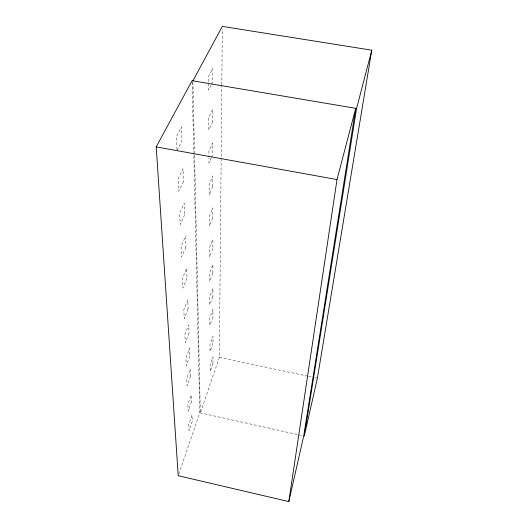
<?xml version="1.0" encoding="UTF-8"?>
<svg xmlns="http://www.w3.org/2000/svg" width="528" height="528" viewBox="0 0 528 528"><rect width="100%" height="100%" fill="white"/><g stroke="black" fill="none" stroke-linecap="round" stroke-linejoin="round"><path stroke-width="0.4" stroke-dasharray="2.64 1.98" d="M194.561 154.981L200.343 412.863L219.364 357.304L221.793 85.668M221.8 84.843L222.301 28.868M178.754 474.151L199.822 412.744L193.776 153.199M211.213 158.011L209.002 162.881L208.976 157.951M211.53 157.311L212.791 154.526L212.777 143.042L208.936 151.371L208.969 157.126M211.009 85.338L208.606 90.077L208.534 76.468L212.711 68.409L212.725 81.959L211.352 84.665M177.019 150.605L181.982 140.837L181.474 126.911L176.418 136.633L176.986 149.78M219.364 357.304L307.745 376.154M308.55 376.325L314.173 377.527M314.972 377.698L317.387 378.213M199.822 412.744L303.732 435.923M192.918 81.655L194.542 154.156M192.126 82.342L193.756 152.374M212.989 363.33L210.137 371.527L210.104 365.039L212.982 356.822L212.989 363.33M192.251 421.351L189.017 430.65L188.747 424.38L192.02 415.034L192.251 421.351M191.539 401.729L188.179 411.147L187.895 404.441L191.288 394.984L191.539 401.729M212.969 343.114L210.032 351.384L209.992 344.474L212.962 336.184L212.969 343.114M212.942 316.945L209.887 325.288L209.847 317.81L212.936 309.454L212.942 316.945M190.601 376.213L187.097 385.763L186.78 378.47L190.331 368.881L190.601 376.213M212.923 296.406L209.774 304.795L209.728 296.855L212.916 288.453L212.923 296.406M189.862 356.09L186.239 365.732L185.902 357.951L189.578 348.275L189.862 356.09M189.024 333.069L185.255 342.797L184.892 334.442L188.714 324.687L189.024 333.069M212.903 273.016L209.649 281.431L209.603 272.95L212.89 264.521L212.903 273.016M212.876 248.556L209.517 256.997L209.464 247.929L212.87 239.488L212.876 248.556M188.133 308.88L184.219 318.688L183.836 309.705L187.81 299.878L188.133 308.88M187.011 278.17L182.906 288.037L182.49 278.23L186.655 268.349L187.011 278.17M212.85 217.681L209.345 226.116L209.293 216.282L212.837 207.847L212.85 217.681M185.876 247.051L181.573 256.951L181.117 246.272L185.48 236.366L185.876 247.051M212.817 186.589L209.174 195.004L209.121 184.358L212.81 175.956L212.817 186.589M184.688 214.751L180.193 224.651L179.692 213.015L184.265 203.128L184.688 214.751M212.758 121.691L208.824 129.954L208.751 117.52L212.744 109.289L212.758 121.691M183.473 181.441L178.761 191.308L178.22 178.649L183.011 168.808L183.473 181.441"/><path stroke-width="0.79" d="M288.803 501.6L337.009 179.573L355.714 108.326L303.732 435.923L288.803 501.6L178.22 475.702L156.209 146.883L192.086 80.692L356.572 108.471L371.791 50.193L222.321 26.4L192.898 80.83M356.572 108.471L304.273 436.042L317.387 378.213L371.791 50.193M156.209 146.883L337.009 179.573"/></g></svg>
